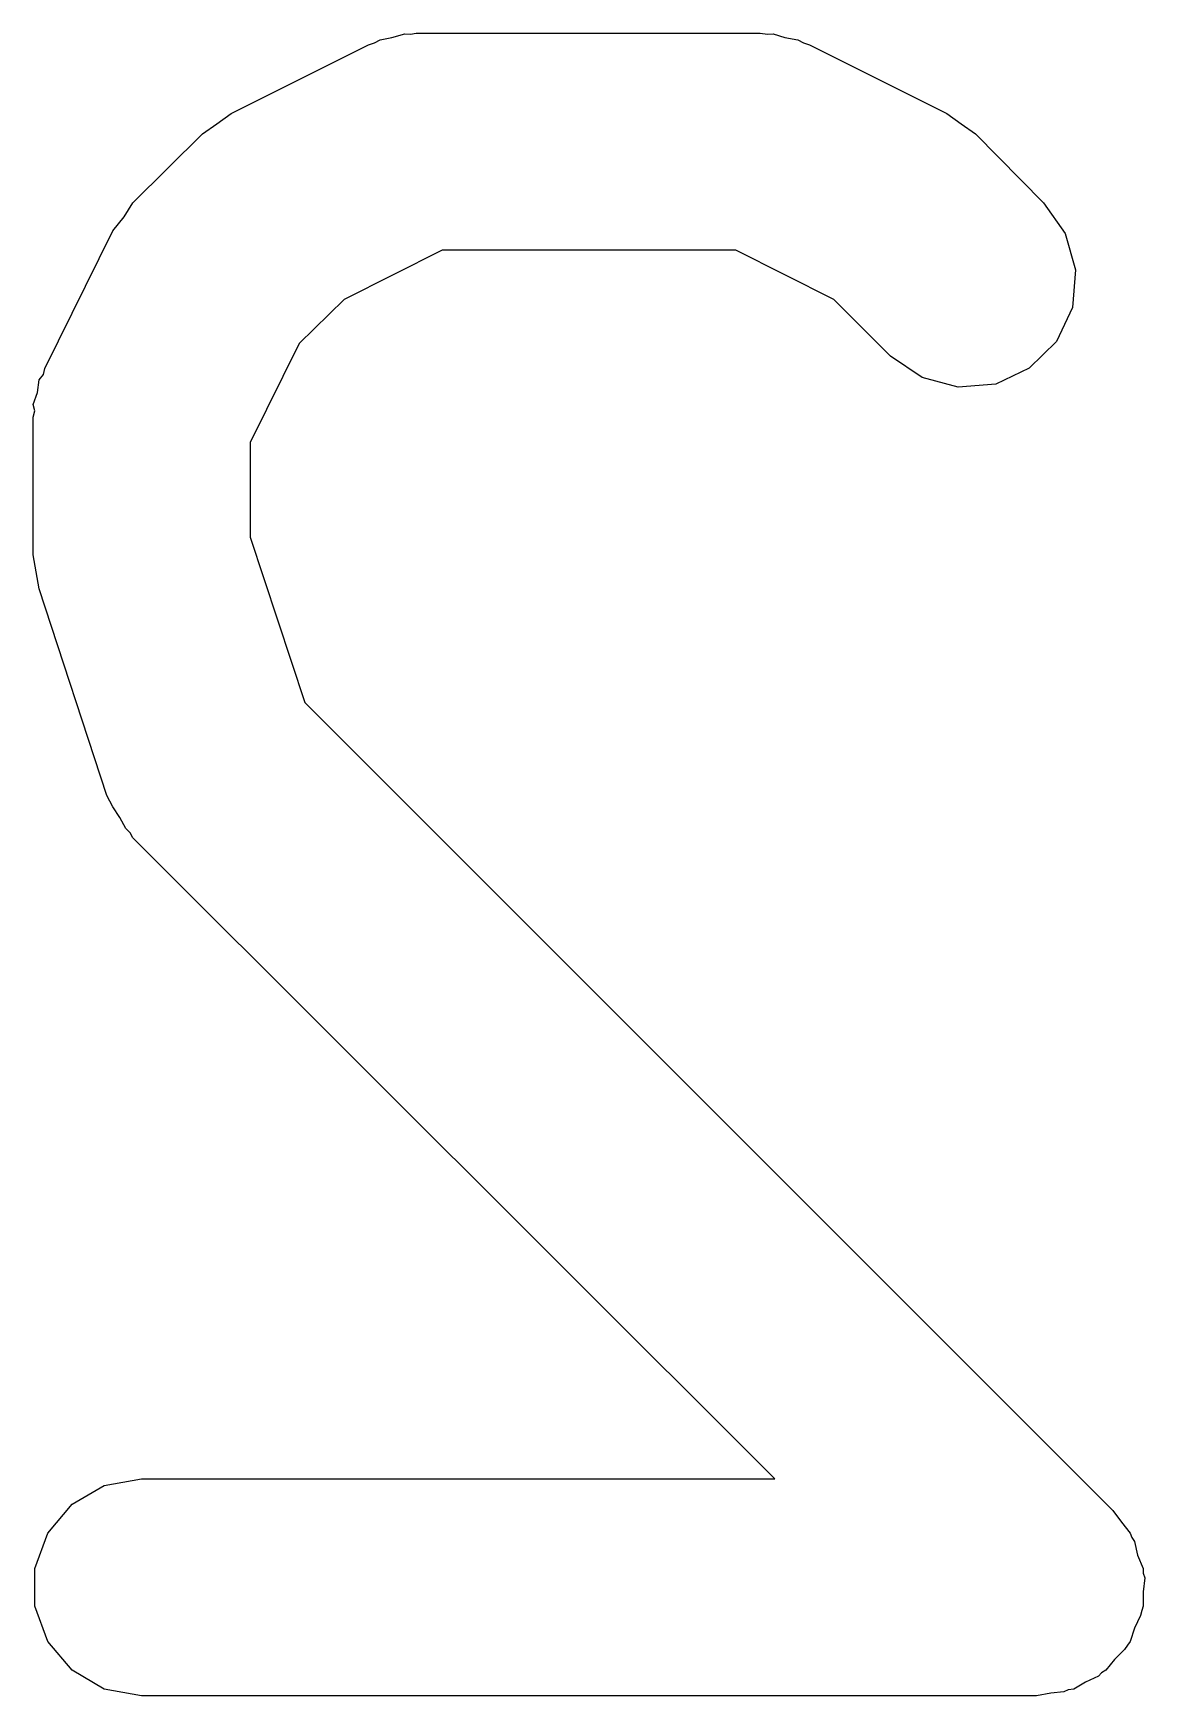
# Model space of a CAD drawing. Extents: x 25 to 326, y -201 to -21.
# Drawn here: x 127.237 to 128.006, y -49.277 to -48.127 of the extents above; entities that cross this region are included whole.
import ezdxf

# ---------------------------------------------------------------- set-up
doc = ezdxf.new("R2010")
doc.units = 0
doc.header["$MEASUREMENT"] = 0
doc.layers.add('BLACK', color=7, linetype='CONTINUOUS')

msp = doc.modelspace()

# ---------------------------------------------------------------- linework, layer by layer
at = {"layer": 'Black'}
for p, q in [((127.498, -48.1281), (127.502, -48.1274)), ((127.502, -48.1274), (127.74, -48.1274)), ((127.74, -48.1274), (127.745, -48.1281)), ((127.374, -48.1829), (127.469, -48.1353)), ((127.469, -48.1353), (127.473, -48.1341)), ((127.473, -48.1341), (127.477, -48.1319)), ((127.477, -48.1319), (127.485, -48.1304)), ((127.485, -48.1304), (127.494, -48.1279)), ((127.494, -48.1279), (127.498, -48.1281)), ((127.745, -48.1281), (127.749, -48.1279)), ((127.749, -48.1279), (127.757, -48.1304)), ((127.757, -48.1304), (127.766, -48.1319)), ((127.766, -48.1319), (127.77, -48.1341)), ((127.77, -48.1341), (127.774, -48.1353)), ((127.774, -48.1353), (127.869, -48.1829)), ((127.364, -48.1901), (127.374, -48.1829)), ((127.869, -48.1829), (127.879, -48.1901)), ((127.354, -48.197), (127.364, -48.1901)), ((127.879, -48.1901), (127.889, -48.197)), ((127.306, -48.2446), (127.354, -48.197)), ((127.889, -48.197), (127.936, -48.2446)), ((127.3, -48.2544), (127.306, -48.2446)), ((127.936, -48.2446), (127.951, -48.2659)), ((127.245, -48.3593), (127.292, -48.2641)), ((127.292, -48.2641), (127.3, -48.2544)), ((127.951, -48.2659), (127.958, -48.2911)), ((127.52, -48.2774), (127.452, -48.3116)), ((127.723, -48.2774), (127.52, -48.2774)), ((127.791, -48.3116), (127.723, -48.2774)), ((127.958, -48.2911), (127.956, -48.317)), ((127.452, -48.3116), (127.421, -48.342)), ((127.83, -48.3507), (127.791, -48.3116)), ((127.956, -48.317), (127.945, -48.3406)), ((127.421, -48.342), (127.387, -48.4106)), ((127.945, -48.3406), (127.926, -48.3591)), ((127.852, -48.3656), (127.83, -48.3507)), ((127.24, -48.3759), (127.241, -48.3672)), ((127.241, -48.3672), (127.244, -48.3635)), ((127.244, -48.3635), (127.245, -48.3593)), ((127.877, -48.3723), (127.852, -48.3656)), ((127.926, -48.3591), (127.903, -48.3701)), ((127.237, -48.3843), (127.24, -48.3759)), ((127.903, -48.3701), (127.877, -48.3723)), ((127.238, -48.3886), (127.237, -48.3843)), ((127.237, -48.3929), (127.238, -48.3886)), ((127.237, -48.4881), (127.237, -48.3929)), ((127.387, -48.4106), (127.387, -48.4759)), ((127.387, -48.4759), (127.425, -48.5904)), ((127.239, -48.4999), (127.237, -48.4881)), ((127.241, -48.5118), (127.239, -48.4999)), ((127.288, -48.6547), (127.241, -48.5118)), ((127.425, -48.5904), (127.984, -49.1493)), ((127.29, -48.6585), (127.288, -48.6547)), ((127.292, -48.6626), (127.29, -48.6585)), ((127.297, -48.6698), (127.292, -48.6626)), ((127.301, -48.6776), (127.297, -48.6698)), ((127.304, -48.6804), (127.301, -48.6776)), ((127.306, -48.684), (127.304, -48.6804)), ((127.75, -49.1274), (127.306, -48.684)), ((127.286, -49.1319), (127.312, -49.1274)), ((127.312, -49.1274), (127.75, -49.1274)), ((127.264, -49.1449), (127.286, -49.1319)), ((127.247, -49.1649), (127.264, -49.1449)), ((127.984, -49.1493), (127.99, -49.1574)), ((127.99, -49.1574), (127.996, -49.1649)), ((127.238, -49.1894), (127.247, -49.1649)), ((127.996, -49.1649), (127.997, -49.168)), ((127.997, -49.168), (127.999, -49.1707)), ((127.999, -49.1707), (128.001, -49.1802)), ((128.001, -49.1802), (128.005, -49.1894)), ((127.238, -49.2154), (127.238, -49.1894)), ((128.005, -49.1894), (128.005, -49.1927)), ((128.005, -49.1927), (128.006, -49.1958)), ((128.006, -49.1958), (128.005, -49.2056)), ((128.005, -49.2056), (128.005, -49.2154)), ((127.247, -49.2399), (127.238, -49.2154)), ((128.004, -49.2185), (128.003, -49.2218)), ((128.005, -49.2154), (128.004, -49.2185)), ((127.999, -49.2307), (127.996, -49.2399)), ((128.003, -49.2218), (127.999, -49.2307)), ((127.264, -49.2598), (127.247, -49.2399)), ((127.994, -49.2424), (127.992, -49.2454)), ((127.996, -49.2399), (127.994, -49.2424)), ((127.985, -49.2523), (127.979, -49.2598)), ((127.992, -49.2454), (127.985, -49.2523)), ((127.286, -49.2729), (127.264, -49.2598)), ((127.974, -49.2638), (127.965, -49.268)), ((127.976, -49.2615), (127.974, -49.2638)), ((127.979, -49.2598), (127.976, -49.2615)), ((127.312, -49.2774), (127.286, -49.2729)), ((127.931, -49.2774), (127.312, -49.2774)), ((127.941, -49.2757), (127.931, -49.2774)), ((127.95, -49.2748), (127.941, -49.2757)), ((127.953, -49.2734), (127.95, -49.2748)), ((127.957, -49.2729), (127.953, -49.2734)), ((127.965, -49.268), (127.957, -49.2729))]:
    msp.add_line(p, q, dxfattribs=at)

doc.saveas('drawing.dxf')
